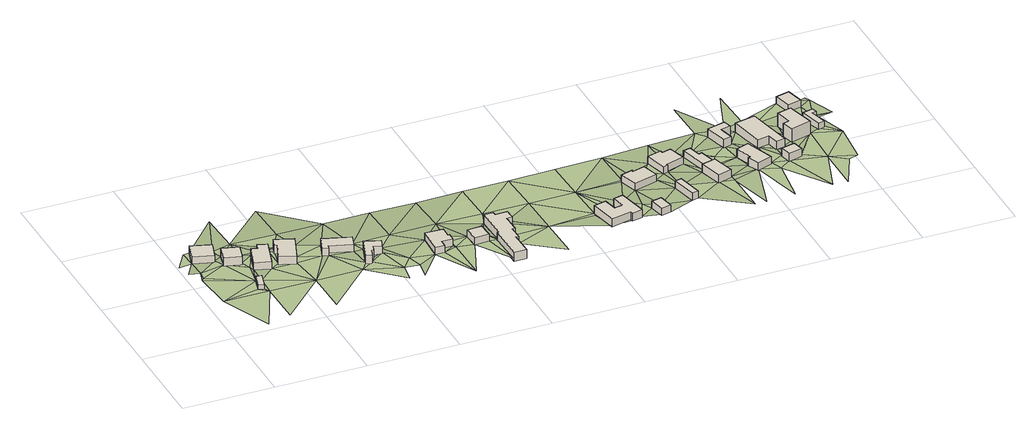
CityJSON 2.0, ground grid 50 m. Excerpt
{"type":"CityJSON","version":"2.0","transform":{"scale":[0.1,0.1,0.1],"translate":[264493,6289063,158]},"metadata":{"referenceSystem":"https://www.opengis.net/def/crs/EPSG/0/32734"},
"CityObjects":{
"building1":{"type":"Building","attributes":{"address":"49 Lang Avenue Mamre 7347 Cape Town","building":"house","building:levels":"1","building_height":4.1,"roof_height":164.26,"ground_height":160.16,"plus_code":"4FRWFFQ7+CVG"},"geometry":[{"type":"Solid","lod":"1","boundaries":[[[[0,1,2,3]],[[1,4,5,2]],[[4,6,7,5]],[[6,0,3,7]],[[3,2,5,7]],[[6,4,1,0]]]]}]},
"building2":{"type":"Building","attributes":{"building":"cabin","building:levels":"1","building_height":2.8,"roof_height":164.21,"ground_height":161.41,"plus_code":"4FRWFFQ7+7WX"},"geometry":[{"type":"Solid","lod":"1","boundaries":[[[[8,9,10,11]],[[9,12,13,10]],[[12,14,15,13]],[[14,8,11,15]],[[11,10,13,15]],[[14,12,9,8]]]]}]},
"building3":{"type":"Building","attributes":{"address":"48 Lang Avenue Mamre 7347 Cape Town","building":"house","building:levels":"1","building_height":4.1,"roof_height":164.96,"ground_height":160.86,"plus_code":"4FRWFFQ7+9WW"},"geometry":[{"type":"Solid","lod":"1","boundaries":[[[[16,17,18,19]],[[17,20,21,18]],[[20,22,23,21]],[[22,16,19,23]],[[19,18,21,23]],[[22,20,17,16]]]]}]},
"building4":{"type":"Building","attributes":{"address":"47 Lang Avenue Mamre 7347 Cape Town","building":"house","building:levels":"1","building_height":4.1,"roof_height":164.96,"ground_height":160.86,"plus_code":"4FRWFFQ7+9X8"},"geometry":[{"type":"Solid","lod":"1","boundaries":[[[[24,25,26,27]],[[25,28,29,26]],[[28,30,31,29]],[[30,32,33,31]],[[32,34,35,33]],[[34,24,27,35]],[[27,26,29,31,33,35]],[[34,32,30,28,25,24]]]]}]},
"building5":{"type":"Building","attributes":{"address":"46 Lang Avenue Mamre 7347 Cape Town","building":"house","building:levels":"1","building_height":4.1,"roof_height":164.92,"ground_height":160.82,"plus_code":"4FRWFFQ8+929"},"geometry":[{"type":"Solid","lod":"1","boundaries":[[[[36,37,38,39]],[[37,40,41,38]],[[40,42,43,41]],[[42,44,45,43]],[[44,46,47,45]],[[46,36,39,47]],[[39,38,41,43,45,47]],[[46,44,42,40,37,36]]]]}]},
"building6":{"type":"Building","attributes":{"address":"45 Lang Avenue Mamre 7347 Cape Town","building":"house","building:levels":"1","building_height":4.1,"roof_height":164.97,"ground_height":160.87,"plus_code":"4FRWFFQ8+84X"},"geometry":[{"type":"Solid","lod":"1","boundaries":[[[[48,49,50,51]],[[49,52,53,50]],[[52,54,55,53]],[[54,56,57,55]],[[56,58,59,57]],[[58,48,51,59]],[[51,50,53,55,57,59]],[[58,56,54,52,49,48]]]]}]},
"building7":{"type":"Building","attributes":{"address":"44 Lang Avenue Mamre 7347 Cape Town","building":"house","building:levels":"1","building_height":4.1,"roof_height":165.74,"ground_height":161.64,"plus_code":"4FRWFFQ8+855"},"geometry":[{"type":"Solid","lod":"1","boundaries":[[[[60,61,62,63]],[[61,64,65,62]],[[64,66,67,65]],[[66,68,69,67]],[[68,70,71,69]],[[70,72,73,71]],[[72,74,75,73]],[[74,60,63,75]],[[63,62,65,67,69,71,73,75]],[[74,72,70,68,66,64,61,60]]]]}]},
"building8":{"type":"Building","attributes":{"address":"42 Lang Avenue Mamre 7347 Cape Town","building":"house","building:levels":"1","building_height":4.1,"roof_height":166.26,"ground_height":162.16,"plus_code":"4FRWFFQ8+79C"},"geometry":[{"type":"Solid","lod":"1","boundaries":[[[[76,77,78,79]],[[77,80,81,78]],[[80,82,83,81]],[[82,84,85,83]],[[84,86,87,85]],[[86,88,89,87]],[[88,90,91,89]],[[90,76,79,91]],[[79,78,81,83,85,87,89,91]],[[90,88,86,84,82,80,77,76]]]]}]},
"building9":{"type":"Building","attributes":{"address":"41 Lang Avenue Mamre 7347 Cape Town","building":"house","building:levels":"1","building_height":4.1,"roof_height":166.08,"ground_height":161.98,"plus_code":"4FRWFFQ8+7C8"},"geometry":[{"type":"Solid","lod":"1","boundaries":[[[[92,93,94,95]],[[93,96,97,94]],[[96,98,99,97]],[[98,92,95,99]],[[95,94,97,99]],[[98,96,93,92]]]]}]},
"building10":{"type":"Building","attributes":{"address":"40 Lang Avenue Mamre 7347 Cape Town","building":"house","building:levels":"1","building_height":4.1,"roof_height":166.08,"ground_height":161.98,"plus_code":"4FRWFFQ8+6FQ"},"geometry":[{"type":"Solid","lod":"1","boundaries":[[[[100,101,102,103]],[[101,104,105,102]],[[104,106,107,105]],[[106,108,109,107]],[[108,110,111,109]],[[110,112,113,111]],[[112,114,115,113]],[[114,116,117,115]],[[116,118,119,117]],[[118,120,121,119]],[[120,122,123,121]],[[122,124,125,123]],[[124,126,127,125]],[[126,100,103,127]],[[103,102,105,107,109,111,113,115,117,119,121,123,125,127]],[[126,124,122,120,118,116,114,112,110,108,106,104,101,100]]]]}]},
"building11":{"type":"Building","attributes":{"address":"74 Sand Street Mamre 7347 Cape Town","building":"house","building:levels":"1","building_height":4.1,"roof_height":166.52,"ground_height":162.42,"plus_code":"4FRWFFQ8+6QM"},"geometry":[{"type":"Solid","lod":"1","boundaries":[[[[128,129,130,131]],[[129,132,133,130]],[[132,134,135,133]],[[134,136,137,135]],[[136,138,139,137]],[[138,140,141,139]],[[140,142,143,141]],[[142,144,145,143]],[[144,146,147,145]],[[146,128,131,147]],[[131,130,133,135,137,139,141,143,145,147]],[[146,144,142,140,138,136,134,132,129,128]]]]}]},
"building12":{"type":"Building","attributes":{"building":"house","building:levels":"1","building_height":4.1,"roof_height":166.52,"ground_height":162.42,"plus_code":"4FRWFFQ8+6R9"},"geometry":[{"type":"Solid","lod":"1","boundaries":[[[[148,149,150,151]],[[149,152,153,150]],[[152,154,155,153]],[[154,148,151,155]],[[151,150,153,155]],[[154,152,149,148]]]]}]},
"building13":{"type":"Building","attributes":{"address":"37 Lang Avenue Mamre 7347 Cape Town","building":"house","building:levels":"1","building_height":4.1,"roof_height":165.76,"ground_height":161.66,"plus_code":"4FRWFFQ8+8RH"},"geometry":[{"type":"Solid","lod":"1","boundaries":[[[[156,157,158,159]],[[157,160,161,158]],[[160,162,163,161]],[[162,164,165,163]],[[164,166,167,165]],[[166,156,159,167]],[[159,158,161,163,165,167]],[[166,164,162,160,157,156]]]]}]},
"building14":{"type":"Building","attributes":{"address":"Mamre 7347 Cape Town","building":"house","building:levels":"1","building_height":4.1,"roof_height":167.17,"ground_height":163.07,"plus_code":"4FRWFFQ8+6WV"},"geometry":[{"type":"Solid","lod":"1","boundaries":[[[[168,169,170,171]],[[169,172,173,170]],[[172,174,175,173]],[[174,168,171,175]],[[171,170,173,175]],[[174,172,169,168]]]]}]},
"building15":{"type":"Building","attributes":{"address":"70 Sand Street Mamre 7347 Cape Town","building":"house","building:levels":"1","building_height":4.1,"roof_height":166.49,"ground_height":162.39,"plus_code":"4FRWFFQ8+9W3"},"geometry":[{"type":"Solid","lod":"1","boundaries":[[[[176,177,178,179]],[[177,180,181,178]],[[180,182,183,181]],[[182,184,185,183]],[[184,186,187,185]],[[186,188,189,187]],[[188,190,191,189]],[[190,176,179,191]],[[179,178,181,183,185,187,189,191]],[[190,188,186,184,182,180,177,176]]]]}]},
"building16":{"type":"Building","attributes":{"address":"68 Sand Street Mamre 7347 Cape Town","building":"house","building:levels":"1","building_height":4.1,"roof_height":167.9,"ground_height":163.8,"plus_code":"4FRWFFQ9+72C"},"geometry":[{"type":"Solid","lod":"1","boundaries":[[[[192,193,194,195]],[[193,196,197,194]],[[196,198,199,197]],[[198,192,195,199]],[[195,194,197,199]],[[198,196,193,192]]]]}]},
"building17":{"type":"Building","attributes":{"building":"cabin","building:levels":"1","building_height":2.8,"roof_height":166.05,"ground_height":163.25,"plus_code":"4FRWFFQ8+8XH"},"geometry":[{"type":"Solid","lod":"1","boundaries":[[[[200,201,202,203]],[[201,204,205,202]],[[204,206,207,205]],[[206,208,209,207]],[[208,210,211,209]],[[210,200,203,211]],[[203,202,205,207,209,211]],[[210,208,206,204,201,200]]]]}]},
"building18":{"type":"Building","attributes":{"address":"34 Lang Avenue Mamre 7347 Cape Town","building":"house","building:levels":"1","building_height":4.1,"roof_height":168.07,"ground_height":163.97,"plus_code":"4FRWFFQ9+835"},"geometry":[{"type":"Solid","lod":"1","boundaries":[[[[212,213,214,215]],[[213,216,217,214]],[[216,218,219,217]],[[218,220,221,219]],[[220,222,223,221]],[[222,212,215,223]],[[215,214,217,219,221,223]],[[222,220,218,216,213,212]]]]}]},
"building19":{"type":"Building","attributes":{"building":"house","building:levels":"1","building_height":4.1,"roof_height":167.35,"ground_height":163.25,"plus_code":"4FRWFFQ9+93F"},"geometry":[{"type":"Solid","lod":"1","boundaries":[[[[224,225,226,227]],[[225,228,229,226]],[[228,230,231,229]],[[230,232,233,231]],[[232,234,235,233]],[[234,224,227,235]],[[227,226,229,231,233,235]],[[234,232,230,228,225,224]]]]}]},
"building20":{"type":"Building","attributes":{"address":"32 Lang Avenue Mamre 7347 Cape Town","building":"house","building:levels":"1","building_height":4.1,"roof_height":168.07,"ground_height":163.97,"plus_code":"4FRWFFQ9+949"},"geometry":[{"type":"Solid","lod":"1","boundaries":[[[[236,237,238,239]],[[237,240,241,238]],[[240,242,243,241]],[[242,244,245,243]],[[244,246,247,245]],[[246,236,239,247]],[[239,238,241,243,245,247]],[[246,244,242,240,237,236]]]]}]},
"building21":{"type":"Building","attributes":{"building":"garage","building:levels":"1","building_height":4.1,"roof_height":168.61,"ground_height":164.51,"plus_code":"4FRWFFQ9+75G"},"geometry":[{"type":"Solid","lod":"1","boundaries":[[[[248,249,250,251]],[[249,252,253,250]],[[252,254,255,253]],[[254,248,251,255]],[[251,250,253,255]],[[254,252,249,248]]]]}]},
"building22":{"type":"Building","attributes":{"address":"60 Mamre 7347 Cape Town","building":"house","building:levels":"2","building_height":6.9,"roof_height":171.53,"ground_height":164.63,"plus_code":"4FRWFFQ9+967"},"geometry":[{"type":"Solid","lod":"1","boundaries":[[[[256,257,258,259]],[[257,260,261,258]],[[260,262,263,261]],[[262,264,265,263]],[[264,266,267,265]],[[266,256,259,267]],[[259,258,261,263,265,267]],[[266,264,262,260,257,256]]]]}]},
"building23":{"type":"Building","attributes":{"building":"cabin","building:levels":"1","building_height":2.8,"roof_height":167.43,"ground_height":164.63,"plus_code":"4FRWFFQ9+974"},"geometry":[{"type":"Solid","lod":"1","boundaries":[[[[268,269,270,271]],[[269,272,273,270]],[[272,274,275,273]],[[274,276,277,275]],[[276,278,279,277]],[[278,268,271,279]],[[271,270,273,275,277,279]],[[278,276,274,272,269,268]]]]}]},
"building24":{"type":"Building","attributes":{"address":"30 Lang Avenue Mamre 7347 Cape Town","building":"house","building:levels":"1","building_height":4.1,"roof_height":167.72,"ground_height":163.62,"plus_code":"4FRWFFQ9+C7J"},"geometry":[{"type":"Solid","lod":"1","boundaries":[[[[280,281,282,283]],[[281,284,285,282]],[[284,286,287,285]],[[286,280,283,287]],[[283,282,285,287]],[[286,284,281,280]]]]}]},
"terrain1":{"type":"TINRelief","geometry":[{"type":"CompositeSurface","lod":"1","boundaries":[[[288,289,290]],[[291,288,292]],[[293,294,295]],[[289,295,12]],[[296,292,297]],[[290,289,12]],[[288,290,298]],[[299,292,288]],[[300,297,292]],[[295,294,14]],[[14,12,295]],[[298,299,288]],[[12,298,290]],[[14,294,8]],[[16,299,298]],[[294,9,8]],[[6,299,16]],[[298,12,301]],[[302,12,9]],[[303,298,301]],[[302,301,12]],[[294,304,305]],[[306,300,6]],[[6,16,307]],[[308,302,9]],[[294,305,9]],[[309,303,301]],[[302,309,301]],[[307,16,22]],[[303,309,22]],[[6,307,306]],[[305,308,9]],[[22,310,307]],[[309,310,22]],[[309,311,310]],[[312,25,308]],[[37,307,310]],[[308,313,312]],[[308,305,313]],[[25,312,314]],[[25,37,310]],[[314,312,315]],[[314,37,25]],[[316,307,37]],[[317,318,305]],[[313,305,49]],[[319,313,320]],[[307,316,321]],[[49,320,313]],[[37,319,316]],[[305,322,49]],[[319,320,323]],[[305,318,322]],[[323,320,49]],[[319,324,316]],[[322,318,325]],[[326,327,322]],[[316,324,321]],[[323,324,319]],[[325,326,322]],[[328,325,318]],[[318,329,328]],[[323,330,324]],[[326,325,60]],[[329,318,331]],[[332,333,328]],[[60,330,326]],[[334,332,328]],[[329,334,328]],[[334,335,332]],[[330,60,336]],[[334,329,337]],[[334,337,336]],[[330,336,338]],[[329,339,337]],[[340,324,330]],[[77,339,341]],[[330,338,340]],[[77,337,339]],[[337,76,336]],[[336,76,338]],[[76,337,77]],[[77,342,80]],[[76,343,338]],[[80,342,344]],[[84,82,80]],[[340,338,345]],[[344,84,80]],[[86,84,344]],[[342,346,344]],[[90,343,76]],[[90,88,86]],[[338,343,345]],[[347,86,344]],[[90,86,347]],[[346,347,344]],[[343,90,347]],[[96,346,348]],[[343,347,100]],[[348,349,96]],[[98,96,349]],[[100,347,98]],[[350,98,349]],[[343,351,345]],[[343,100,352]],[[100,98,350]],[[343,352,351]],[[353,354,355]],[[126,352,100]],[[356,357,354]],[[124,122,126]],[[126,122,352]],[[354,353,358]],[[356,354,358]],[[353,359,358]],[[356,358,122]],[[352,122,360]],[[361,351,352]],[[360,122,358]],[[352,360,361]],[[360,358,146]],[[362,363,358]],[[363,146,358]],[[361,360,364]],[[364,360,146]],[[363,362,146]],[[361,364,365]],[[146,144,364]],[[362,366,367]],[[142,138,144]],[[138,364,144]],[[368,138,142]],[[138,369,364]],[[369,164,364]],[[370,371,369]],[[365,364,372]],[[371,370,152]],[[152,370,373]],[[364,164,374]],[[371,166,369]],[[372,364,374]],[[166,164,369]],[[371,152,149]],[[166,371,149]],[[164,162,374]],[[148,174,149]],[[149,172,166]],[[374,162,372]],[[162,160,375]],[[166,172,376]],[[149,174,172]],[[184,372,162]],[[184,162,375]],[[375,376,186]],[[169,376,172]],[[169,186,376]],[[186,184,375]],[[377,372,184]],[[186,169,188]],[[378,169,168]],[[169,198,188]],[[176,190,188]],[[377,184,182]],[[168,379,378]],[[378,198,169]],[[180,177,182]],[[176,188,198]],[[377,182,177]],[[176,208,177]],[[176,198,380]],[[176,380,208]],[[378,379,381]],[[382,177,208]],[[196,380,198]],[[383,378,381]],[[377,177,384]],[[196,385,380]],[[382,386,387]],[[382,384,177]],[[382,387,388]],[[385,388,387]],[[389,390,381]],[[383,381,390]],[[196,383,391]],[[385,196,216]],[[385,216,388]],[[382,388,392]],[[383,390,391]],[[391,216,196]],[[382,225,384]],[[392,225,382]],[[388,216,392]],[[216,391,393]],[[390,394,395]],[[216,396,392]],[[397,384,225]],[[392,396,398]],[[399,390,395]],[[397,400,384]],[[398,401,232]],[[398,396,402]],[[396,399,402]],[[398,240,401]],[[399,395,403]],[[240,398,402]],[[404,402,399]],[[240,397,401]],[[403,404,399]],[[395,405,403]],[[404,406,402]],[[397,240,407]],[[402,406,408]],[[406,404,249]],[[407,240,237]],[[409,397,407]],[[405,410,403]],[[249,411,406]],[[410,412,403]],[[411,249,413]],[[411,414,237]],[[413,414,411]],[[414,257,237]],[[249,412,415]],[[415,413,249]],[[414,416,257]],[[237,281,407]],[[417,418,410]],[[415,412,410]],[[284,237,257]],[[419,410,418]],[[281,237,284]],[[256,284,257]],[[415,410,420]],[[256,415,276]],[[410,419,420]],[[276,284,256]],[[276,415,421]],[[420,421,415]],[[284,276,286]],[[422,421,420]],[[274,286,276]],[[423,422,424]],[[424,425,423]],[[422,420,424]],[[426,280,286]],[[427,286,274]],[[425,428,274]],[[425,424,428]],[[426,286,427]],[[427,274,428]],[[427,429,426]]]}]}
},
"vertices":[
[103,796,20],[73,698,20],[73,698,63],[103,796,63],[183,665,20],[183,665,63],[213,762,20],[213,762,63],
[301,319,34],[323,400,34],[323,400,62],[301,319,62],[293,408,34],[293,408,62],[271,327,34],[271,327,62],
[234,703,20],[210,614,20],[210,614,70],[234,703,70],[300,589,20],[300,589,70],[324,678,20],[324,678,70],
[414,487,28],[462,647,28],[462,647,70],[414,487,70],[410,662,28],[410,662,70],[400,630,28],[400,630,70],[367,640,28],[367,640,70],[329,512,28],[329,512,70],
[606,640,18],[506,677,18],[506,677,69],[606,640,69],[485,621,18],[485,621,69],[499,616,18],[499,616,69],[464,521,18],[464,521,69],[550,489,18],[550,489,69],
[722,588,28],[693,498,28],[693,498,70],[722,588,70],[723,489,28],[723,489,70],[730,511,28],[730,511,70],[852,473,28],[852,473,70],[873,541,28],[873,541,70],
[902,471,29],[859,343,29],[859,343,77],[902,471,77],[891,333,29],[891,333,77],[904,373,29],[904,373,77],[914,370,29],[914,370,77],[926,405,29],[926,405,77],[969,391,29],[969,391,77],[987,443,29],[987,443,77],
[1209,413,42],[1202,268,42],[1202,268,83],[1209,413,83],[1251,265,42],[1251,265,83],[1253,306,42],[1253,306,83],[1313,303,42],[1313,303,83],[1315,348,42],[1315,348,83],[1305,349,42],[1305,349,83],[1307,409,42],[1307,409,83],
[1413,358,40],[1417,273,40],[1417,273,81],[1413,358,81],[1497,277,40],[1497,277,81],[1493,362,40],[1493,362,81],
[1547,456,28],[1549,276,28],[1549,276,81],[1547,456,81],[1541,276,28],[1541,276,81],[1543,72,28],[1543,72,81],[1610,73,28],[1610,73,81],[1608,199,28],[1608,199,81],[1623,199,28],[1623,199,81],[1622,277,28],[1622,277,81],[1637,277,28],[1637,277,81],[1636,377,28],[1636,377,81],[1666,378,28],[1666,378,81],[1665,436,28],[1665,436,81],[1598,435,28],[1598,435,81],[1597,456,28],[1597,456,81],
[2110,159,39],[2221,183,39],[2221,183,85],[2110,159,85],[2225,166,39],[2225,166,85],[2282,178,39],[2282,178,85],[2247,342,39],[2247,342,85],[2193,331,39],[2193,331,85],[2208,258,39],[2208,258,85],[2162,249,39],[2162,249,85],[2146,324,39],[2146,324,85],[2078,310,39],[2078,310,85],
[2429,164,44],[2412,245,44],[2412,245,85],[2429,164,85],[2356,233,44],[2356,233,85],[2374,152,44],[2374,152,85],
[2482,465,37],[2455,556,37],[2455,556,78],[2482,465,78],[2387,537,37],[2387,537,78],[2387,548,37],[2387,548,78],[2321,529,37],[2321,529,78],[2351,427,37],[2351,427,78],
[2601,219,51],[2570,358,51],[2570,358,92],[2601,219,92],[2533,350,51],[2533,350,92],[2564,211,51],[2564,211,92],
[2663,549,44],[2636,644,44],[2636,644,85],[2663,549,85],[2585,630,44],[2585,630,85],[2585,648,44],[2585,648,85],[2505,626,44],[2505,626,85],[2539,504,44],[2539,504,85],[2563,511,44],[2563,511,85],[2561,520,44],[2561,520,85],
[2748,305,52],[2826,326,52],[2826,326,99],[2748,305,99],[2792,451,52],[2792,451,99],[2714,430,52],[2714,430,99],
[2790,468,44],[2767,556,44],[2767,556,81],[2790,468,81],[2749,551,44],[2749,551,81],[2731,619,44],[2731,619,81],[2691,609,44],[2691,609,81],[2732,453,44],[2732,453,81],
[3055,356,52],[2998,515,52],[2998,515,101],[3055,356,101],[2928,490,52],[2928,490,101],[2961,398,52],[2961,398,101],[2947,393,52],[2947,393,101],[2971,326,52],[2971,326,101],
[2977,757,44],[2876,732,44],[2876,732,93],[2977,757,93],[2908,607,44],[2908,607,93],[2953,618,44],[2953,618,93],[2933,698,44],[2933,698,93],[2988,711,44],[2988,711,93],
[3184,486,50],[3131,739,50],[3131,739,101],[3184,486,101],[3016,715,50],[3016,715,101],[3056,525,50],[3056,525,101],[3120,538,50],[3120,538,101],[3133,476,50],[3133,476,101],
[3221,356,60],[3206,418,60],[3206,418,106],[3221,356,106],[3130,400,60],[3130,400,106],[3145,338,60],[3145,338,106],
[3303,686,56],[3224,666,56],[3224,666,135],[3303,686,135],[3247,577,56],[3247,577,135],[3211,568,56],[3211,568,135],[3228,502,56],[3228,502,135],[3343,532,56],[3343,532,135],
[3434,566,56],[3410,660,56],[3410,660,94],[3434,566,94],[3433,665,56],[3433,665,94],[3426,695,56],[3426,695,94],[3367,680,56],[3367,680,94],[3398,556,56],[3398,556,94],
[3379,884,56],[3304,866,56],[3304,866,97],[3379,884,97],[3327,771,56],[3327,771,97],[3402,789,56],[3402,789,97],
[74,585,29],[55,523,29],[68,540,29],[17,603,29],[73,698,22],[187,3,40],[319,290,34],[68,290,37],[1,686,22],[68,790,22],[210,614,29],[183,665,29],[103,796,22],[319,540,29],[329,512,29],[300,589,29],[319,40,38],[570,290,34],[319,1045,6],[319,790,20],[414,487,29],[367,640,29],[410,662,29],[400,630,29],[464,521,28],[550,489,28],[485,621,28],[499,616,28],[570,790,18],[570,40,38],[821,290,36],[606,640,28],[570,540,28],[570,1045,4],[723,489,29],[722,588,29],[821,790,16],[859,343,36],[852,473,29],[730,511,29],[891,333,36],[1014,221,40],[873,541,29],[996,112,44],[914,370,36],[904,373,36],[969,391,40],[926,405,36],[987,443,31],[1072,290,40],[1072,540,31],[1095,208,40],[1072,790,17],[1079,108,44],[1323,40,45],[1323,540,32],[1323,290,42],[1323,790,12],[1417,273,42],[1413,358,42],[1543,72,46],[1541,276,40],[1549,276,40],[1574,790,18],[1574,540,28],[1623,199,40],[1637,277,40],[1622,277,40],[1666,378,40],[1636,377,40],[1825,290,38],[1825,40,45],[1825,540,29],[1825,790,18],[2110,159,45],[2076,290,39],[2076,540,31],[2076,790,21],[2225,166,44],[2221,183,44],[2208,258,44],[2247,342,44],[2282,178,44],[2328,290,44],[2328,790,25],[2374,152,50],[2328,540,37],[2455,556,44],[2482,465,44],[2578,790,36],[2748,305,58],[2830,40,61],[2732,453,52],[2830,290,58],[2731,619,52],[2826,326,58],[2830,790,44],[2790,468,52],[2749,551,52],[2767,556,52],[2830,540,52],[2892,36,61],[2971,326,65],[2947,393,58],[2908,607,52],[2961,398,65],[3047,39,66],[3081,290,65],[2998,515,60],[2977,757,50],[2953,618,52],[3055,356,65],[2830,1045,35],[2988,711,50],[3056,525,60],[3145,338,65],[3130,400,65],[3251,44,68],[3133,476,60],[3081,790,50],[3120,538,60],[3081,1045,40],[3332,290,71],[3184,486,60],[3221,356,72],[3228,502,66],[3211,568,66],[3343,532,66],[3247,577,66],[3332,40,68],[3418,224,72],[3473,241,73],[3494,478,70],[3398,556,66],[3434,566,66],[3410,660,66],[3442,653,66],[3433,665,66],[3416,847,56],[3464,824,62],[3525,677,62],[3454,858,56]
]}
